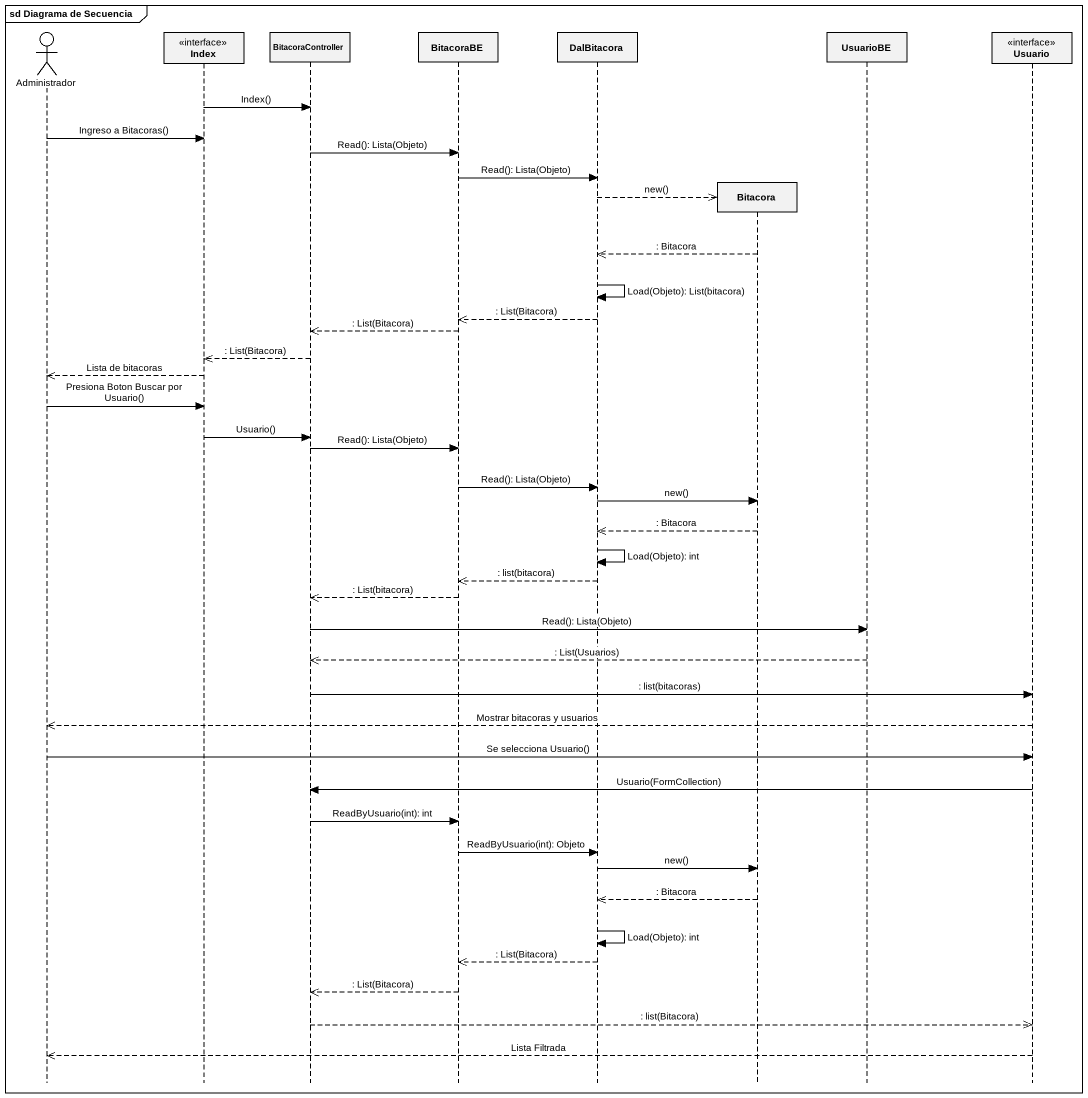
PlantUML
@startuml
mainframe sd Diagrama de Secuencia
hide footbox
actor Administrador
participant Index <<interface>>
participant BitacoraController
participant BitacoraBE
participant DalBitacora
participant Bitacora
participant UsuarioBE
participant Usuario <<interface>>

Index -> BitacoraController : Index()
Administrador -> Index : Ingreso a Bitacoras()
BitacoraController -> BitacoraBE : Read(): Lista(Objeto)
BitacoraBE -> DalBitacora : Read(): Lista(Objeto)
DalBitacora -->> Bitacora ** : new()
Bitacora -->> DalBitacora : : Bitacora
DalBitacora -> DalBitacora : Load(Objeto): List(bitacora)
DalBitacora -->> BitacoraBE : : List(Bitacora)
BitacoraBE -->> BitacoraController : : List(Bitacora)
BitacoraController -->> Index : : List(Bitacora)
Index -->> Administrador : Lista de bitacoras
Administrador -> Index : Presiona Boton Buscar por Usuario()
Index -> BitacoraController : Usuario()
BitacoraController -> BitacoraBE : Read(): Lista(Objeto)
BitacoraBE -> DalBitacora : Read(): Lista(Objeto)
DalBitacora -> Bitacora : new()
Bitacora -->> DalBitacora : : Bitacora
DalBitacora -> DalBitacora : Load(Objeto): int
DalBitacora -->> BitacoraBE : : list(bitacora)
BitacoraBE -->> BitacoraController : : List(bitacora)
BitacoraController -> UsuarioBE : Read(): Lista(Objeto)
UsuarioBE -->> BitacoraController : : List(Usuarios)
BitacoraController -> Usuario : : list(bitacoras)
Usuario -->> Administrador : Mostrar bitacoras y usuarios
Administrador -> Usuario : Se selecciona Usuario()
Usuario -> BitacoraController : Usuario(FormCollection)
BitacoraController -> BitacoraBE : ReadByUsuario(int): int
BitacoraBE -> DalBitacora : ReadByUsuario(int): Objeto
DalBitacora -> Bitacora : new()
Bitacora -->> DalBitacora : : Bitacora
DalBitacora -> DalBitacora : Load(Objeto): int
DalBitacora -->> BitacoraBE : : List(Bitacora)
BitacoraBE -->> BitacoraController : : List(Bitacora)
BitacoraController -->> Usuario : : list(Bitacora)
Usuario -->> Administrador : Lista Filtrada
@enduml
